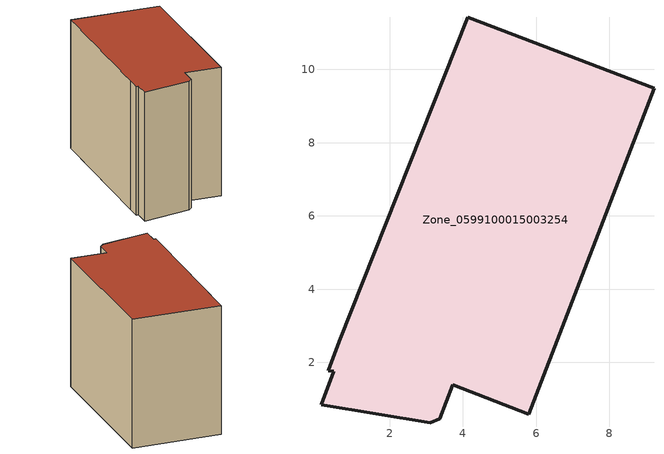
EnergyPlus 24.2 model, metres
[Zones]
Zone_0599100015003254
 floor ground (C_G): 4.13,11.43 9.22,9.48 5.8,0.59 3.72,1.39 3.36,0.46 3.1,0.35 0.14,0.84 0.47,1.75 0.33,1.77 0.63,2.57 z0.79
 wall outside (C_F): 9.22,9.48 4.13,11.43 0.63,2.57 0.33,1.77 0.47,1.75 0.14,0.84 3.1,0.35 3.36,0.46 3.72,1.39 5.8,0.59 9.22,9.48 z0.79:8.77
 roof outside (C_R): 0.33,1.77 0.47,1.75 0.14,0.84 3.1,0.35 3.36,0.46 3.72,1.39 5.8,0.59 9.22,9.48 4.13,11.43 0.63,2.57 z8.77
[BUILDING]
Pand.0599100015003254: North Axis=0; Terrain=City; Loads Convergence Tolerance Value=0.04; Temperature Convergence Tolerance Value=0.4; Solar Distribution=FullExterior; Maximum Number of Warmup Days=25; Minimum Number of Warmup Days=1
[Site:Location]
Rotterdam.The.Hague.AP_ZH_NLD Design_Conditions: Latitude=51.96; Longitude=4.45; Time Zone=1; Elevation=-4.5
[SITE:GROUNDTEMPERATURE:BUILDINGSURFACE]
18, 18, 18, 18, 18, 18, 18, 18, 18, 18, 18, 18
[MATERIAL] Thermal Absorptance=0.9; Solar Absorptance=0.7; Visible Absorptance=0.7
Name | Roughness | Thickness | Conductivity | Density | Specific Heat
G.TI.1965-1974 | MediumSmooth | 0.15 | 0.882353 | 540 | 1210
F.TI.1965-1974 | Rough | 0.3 | 0.697674 | 1920 | 840
R.TI.1965-1974 | MediumRough | 0.2 | 0.232558 | 1500 | 1000
[CONSTRUCTION]
C_G: G.TI.1965-1974
C_F: F.TI.1965-1974
C_R: R.TI.1965-1974
[ZONE]
Zone_0599100015003254: Type=1; Multiplier=1; Ceiling Height=Autocalculate; Volume=Autocalculate; Floor Area=autocalculate; Part of Total Floor Area=Yes
[ZONEINFILTRATION:DESIGNFLOWRATE]
Infil_Zone_0599100015003254: Zone or ZoneList or Space or SpaceList=Zone_0599100015003254; Schedule=AlwaysOn; Design Flow Rate Calculation Method=Flow/Area; Flow Rate per Floor Area=0.003; Constant Term Coefficient=1; Temperature Term Coefficient=0; Velocity Term Coefficient=0; Velocity Squared Term Coefficient=0
[HVACTEMPLATE:ZONE:IDEALLOADSAIRSYSTEM]
Zone_0599100015003254: Maximum Heating Supply Air Temperature=50; Minimum Cooling Supply Air Temperature=13; Maximum Heating Supply Air Humidity Ratio=0.0156; Minimum Cooling Supply Air Humidity Ratio=0.0077; Heating Limit=NoLimit; Cooling Limit=NoLimit; Dehumidification Control Type=ConstantSensibleHeatRatio; Cooling Sensible Heat Ratio=0.7; Dehumidification Setpoint=60; Humidification Control Type=None; Humidification Setpoint=30; Outdoor Air Method=None; Outdoor Air Flow Rate per Person=0.00944; Outdoor Air Flow Rate per Zone Floor Area=0; Outdoor Air Flow Rate per Zone=0; Demand Controlled Ventilation Type=None; Outdoor Air Economizer Type=NoEconomizer; Heat Recovery Type=None; Sensible Heat Recovery Effectiveness=0.7; Latent Heat Recovery Effectiveness=0.65
[ZONECONTROL:THERMOSTAT]
ThermostatControl_Zone_0599100015003254: Zone or ZoneList=Zone_0599100015003254; Control Type Schedule=DualSetpointControlType; Control 1=Thermostat_Zone_0599100015003254; Temperature Difference Between Cutout And Setpoint=0
[THERMOSTATSETPOINT:DUALSETPOINT]
Thermostat_Zone_0599100015003254: Heating Setpoint Temperature Schedule=HeatingSetpoint_Zone_0599100015003254; Cooling Setpoint Temperature Schedule=CoolingSetpoint_Zone_0599100015003254
[SCHEDULE:COMPACT]
HeatingSetpoint_Zone_0599100015003254: Through: 12/31, For: AllDays, Until: 24:00, 21
CoolingSetpoint_Zone_0599100015003254: Through: 12/31, For: AllDays, Until: 24:00, 24
DualSetpointControlType: Through: 12/31, For: AllDays, Until: 24:00, 4
AlwaysOn: Through: 12/31, For: AllDays, Until: 24:00, 1
